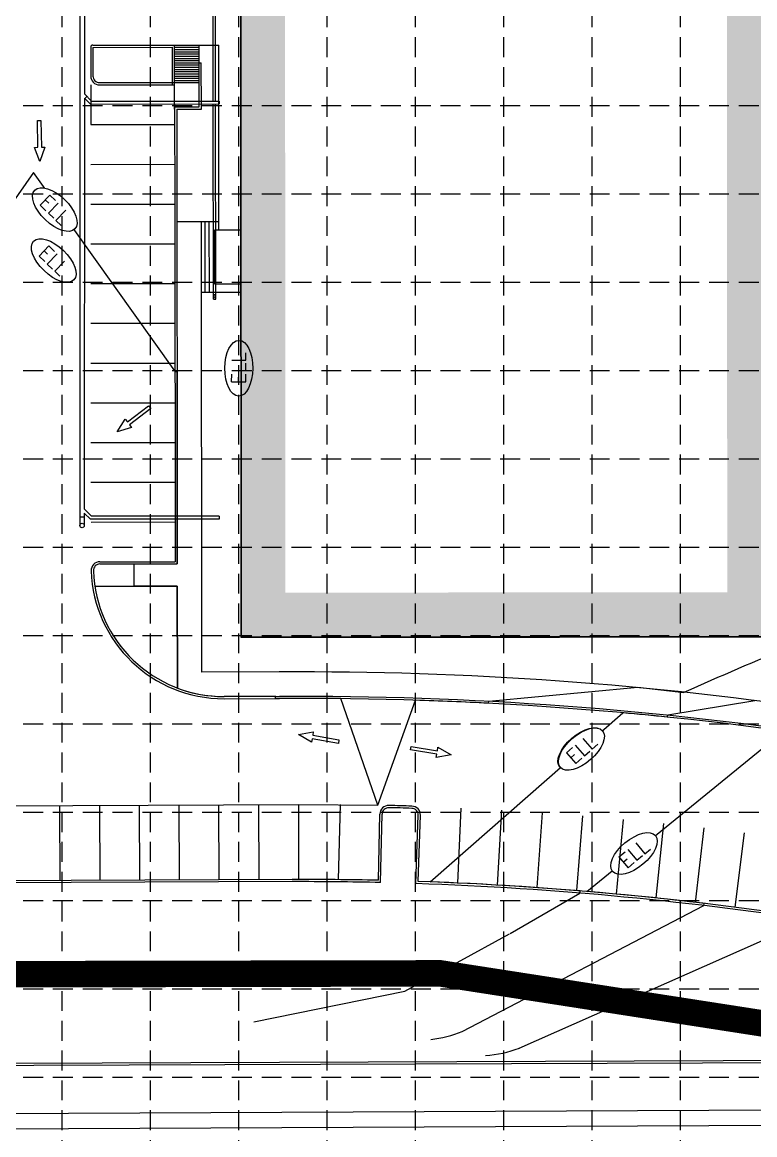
# Model space of a CAD drawing. Header units: feet. Extents: x -4510 to -3228, y -2167 to -1365.
# Drawn here: x -4118.2 to -3952.4, y -1998.6 to -1746.7 of the extents above; entities that cross this region are included whole.
import ezdxf
from ezdxf.enums import TextEntityAlignment as Align

# ---------------------------------------------------------------- set-up
doc = ezdxf.new("R2010")
doc.units = ezdxf.units.FT
doc.header["$LTSCALE"] = 40
doc.header["$MEASUREMENT"] = 0
doc.linetypes.add('HIDDEN', pattern=[0.375, 0.25, -0.125])
for name, color, linetype in [('E-PVMT', 1, 'CONTINUOUS'), ('E-STORM', 11, 'CONTINUOUS'), ('GRID', 254, 'HIDDEN'), ('LIMITS OF DISTURBANCE', 1, 'HIDDEN'), ('P-BLDG', 7, 'CONTINUOUS'), ('P-BLDG-H', 15, 'CONTINUOUS'), ('P-PVMT', 3, 'CONTINUOUS'), ('P-STORM', 3, 'CONTINUOUS'), ('P-STRIPE', 1, 'CONTINUOUS'), ('PC', 43, 'CONTINUOUS')]:
    doc.layers.add(name, color=color, linetype=linetype)
doc.styles.add('L80', font='simplex', dxfattribs={"height": 3.2})

msp = doc.modelspace()

# ---------------------------------------------------------------- linework, layer by layer
at = {"layer": 'E-PVMT', "color": 7}
for points in [[(-3899.36, -1981.67), (-4180.51, -1982.69)], [(-3899.35, -1982.17), (-4180.51, -1983.19)]]:
    msp.add_lwpolyline(points, dxfattribs=at)
at = {"layer": 'E-STORM', "color": 5}
for p, q in [((-4177.52, -1994.07), (-3907.98, -1992.77)), ((-4206.46, -1997.71), (-3896.13, -1996.21))]:
    msp.add_line(p, q, dxfattribs=at)
at = {"layer": 'GRID', "color": 253, "linetype": 'HIDDEN', "ltscale": 0.45}
for p, q in [((-4089.24, -1385.57), (-4089.24, -2085.65)), ((-4049.24, -1385.57), (-4049.24, -2085.65)), ((-4029.24, -1385.57), (-4029.24, -2085.65)), ((-4009.24, -1385.57), (-4009.24, -2085.65)), ((-3969.24, -1385.57), (-3969.24, -2085.65)), ((-4489.24, -1765.57), (-3249.24, -1765.57)), ((-4489.24, -1845.57), (-3249.24, -1845.57)), ((-4489.24, -1865.57), (-3249.24, -1865.57)), ((-4489.24, -1885.57), (-3249.24, -1885.57)), ((-4489.24, -1925.57), (-3249.24, -1925.57)), ((-4489.24, -1945.57), (-3249.24, -1945.57)), ((-4489.24, -1965.57), (-3249.24, -1965.57)), ((-4489.24, -1985.57), (-3249.24, -1985.57))]:
    msp.add_line(p, q, dxfattribs=at)
at = {"layer": 'P-BLDG', "color": 7}
for p, q in [((-4068.6, -1793.77, 0.39), (-4074.67, -1793.77, 0.39)), ((-4074.67, -1793.77, 0.39), (-4074.66, -1805.94, 0.39)), ((-4074.66, -1805.94, 0.39), (-4068.59, -1805.93, 0.39))]:
    msp.add_line(p, q, dxfattribs=at)
at = {"layer": 'P-PVMT', "color": 7, "ltscale": 0.25}
for p, q in [((-4102.7, -1752.37), (-4102.69, -1758.86)), ((-4102.2, -1752.37), (-4084.2, -1752.36)), ((-4102.2, -1752.37), (-4102.19, -1758.86)), ((-4084.2, -1760.85), (-4084.2, -1752.36)), ((-4083.7, -1760.85), (-4083.7, -1751.86)), ((-4078.16, -1765.86), (-4078.17, -1751.86)), ((-4077.65, -1766.36), (-4077.66, -1755.86)), ((-4100.69, -1760.36), (-4083.19, -1760.35)), ((-4100.69, -1760.86), (-4083.69, -1760.85)), ((-4100.69, -1760.86), (-4083.69, -1760.85)), ((-4083.69, -1765.36, 529), (-4083.69, -1765.86, 529)), ((-4083.69, -1765.36, 529), (-4083.69, -1765.86, 529)), ((-4083.19, -1766.36), (-4083.11, -1869.35)), ((-4083.67, -1787.85), (-4083.61, -1868.85)), ((-4100.6, -1868.86), (-4083.61, -1868.85)), ((-4100.6, -1869.36), (-4083.11, -1869.35)), ((-4101.77, -1874.36), (-4083.14, -1874.35)), ((-4072.49, -1899.87), (-4059.97, -1899.81))]:
    msp.add_line(p, q, dxfattribs=at)
at = {"layer": 'P-PVMT', "color": 7}
for p, q in [((-4102.2, -1751.87), (-4083.2, -1751.86)), ((-4083.2, -1751.86), (-4073.7, -1751.85)), ((-4073.67, -1793.77), (-4073.7, -1751.85)), ((-4083.19, -1755.86), (-4077.66, -1755.86)), ((-4083.69, -1765.86), (-4083.67, -1787.85)), ((-4083.69, -1765.86), (-4078.16, -1765.86)), ((-4083.19, -1766.36), (-4077.65, -1766.36)), ((-4073.67, -1791.86), (-4083.17, -1791.86)), ((-4077.67, -1791.86), (-4077.59, -1893.89)), ((-4076.75, -1807.86), (-4076.76, -1791.86)), ((-4075.84, -1807.86), (-4075.85, -1791.86)), ((-4068.66, -1807.85), (-4077.66, -1807.86)), ((-4083.14, -1874.35), (-4083.04, -1897.46)), ((-4037.59, -1941), (-4037.24, -1926)), ((-4037.09, -1941.51), (-4036.74, -1926.02)), ((-4029.1, -1941.74), (-4028.57, -1926.25)), ((-4028.59, -1941.25), (-4028.07, -1926.27)), ((-4057.08, -1941.3), (-4137.08, -1941.66, -0.39)), ((-4057.08, -1940.8), (-4136.58, -1941.16, -0.39))]:
    msp.add_line(p, q, dxfattribs=at)
for points in [[(-4083.7, -1752.36), (-4078.2, -1752.36)], [(-4083.7, -1752.86), (-4078.2, -1752.86)], [(-4083.7, -1753.36), (-4078.2, -1753.36)], [(-4083.7, -1753.86), (-4078.2, -1753.86)], [(-4083.69, -1754.36), (-4078.19, -1754.36)], [(-4083.69, -1754.86), (-4078.19, -1754.86)], [(-4083.69, -1755.36), (-4078.19, -1755.36)], [(-4083.69, -1755.86), (-4078.19, -1755.86)], [(-4083.69, -1756.36), (-4078.19, -1756.36)], [(-4083.69, -1756.86), (-4078.19, -1756.86)], [(-4083.69, -1757.36), (-4078.19, -1757.36)], [(-4083.69, -1757.86), (-4078.19, -1757.86)], [(-4083.69, -1758.36), (-4078.19, -1758.36)], [(-4083.69, -1766.35), (-4083.7, -1760.85)], [(-4083.69, -1758.86), (-4078.19, -1758.86)], [(-4083.69, -1759.36), (-4078.19, -1759.36)], [(-4083.69, -1759.86), (-4078.19, -1759.86)], [(-4083.69, -1760.36), (-4078.19, -1760.36)]]:
    msp.add_lwpolyline(points, dxfattribs=at)
msp.add_lwpolyline([(-3933.59, -1902.88, 0.038874), (-4060, -1893.81), (-4077.59, -1893.89)], format="xyb", dxfattribs=at)
at = {"layer": 'P-PVMT', "color": 7, "ltscale": 0.25}
for centre, radius, start, end in [((-4102.2, -1752.37), 0.5, 90.0409, 180.0409), ((-4100.69, -1758.86), 2, 180.0409, 270.0409), ((-4100.69, -1758.86), 2, 180.0409, 270.0409), ((-4100.69, -1758.86), 1.5, 180.0409, 270.0409), ((-4100.59, -1870.86), 2, 90.0409, 182.0339), ((-4072.61, -1869.87), 30, 182.0339, 270.2368), ((-4100.59, -1870.86), 1.5, 90.0409, 182.0339), ((-4072.61, -1869.87), 29.5, 182.0339, 270.2368)]:
    msp.add_arc(centre, radius, start, end, dxfattribs=at)
at = {"layer": 'P-PVMT', "color": 7}
for centre, radius, start, end in [((-4035.24, -1926.05), 2, 88.5539, 178.7937), ((-4035.24, -1926.05), 1.5, 88.5541, 178.7002), ((-4055.03, -2710.06), 785.76, 88.176, 88.55411), ((-4055.03, -2710.06), 786.26, 88.176, 88.55411), ((-4030.07, -1926.2), 1.5, 357.9066, 88.1756), ((-4030.07, -1926.2), 2, 358.0299, 88.176), ((-4055, -2694.22), 753.42, 88.67562, 90.15793), ((-4055.03, -2710.06), 768.76, 88.66295, 90.15226), ((-4055.03, -2710.06), 768.76, 81.02881, 88.06715), ((-4055.03, -2710.06), 769.26, 81.02857, 88.02988)]:
    msp.add_arc(centre, radius, start, end, dxfattribs=at)
at = {"layer": 'P-STORM', "color": 5}
for p, q in [((-4104.13, -1690.16), (-4104.13, -1762.91)), ((-4074.94, -1764.52), (-4074.99, -1693.96)), ((-4074.44, -1764.52), (-4074.49, -1693.75)), ((-4104.13, -1762.91), (-4102.49, -1764.54)), ((-4104.03, -1763.95), (-4103.56, -1763.48)), ((-4104.13, -1763.85), (-4104.14, -1856.89)), ((-4104.13, -1763.85), (-4102.77, -1765.21)), ((-4102.77, -1765.21), (-4073.61, -1765.19)), ((-4102.49, -1764.54), (-4073.61, -1764.52)), ((-4074.9, -1809.36), (-4074.94, -1765.19)), ((-4074.4, -1809.36), (-4074.44, -1765.19)), ((-4073.61, -1764.52), (-4073.61, -1765.19)), ((-4074.91, -1808.36), (-4074.41, -1808.36)), ((-4074.9, -1809.36), (-4074.4, -1809.36)), ((-4105.14, -1858.65), (-4104.14, -1858.65)), ((-4104.14, -1856.89), (-4102.48, -1858.54)), ((-4104.14, -1857.83), (-4102.76, -1859.21)), ((-4104.14, -1857.83), (-4104.14, -1860.65)), ((-4073.62, -1859.19), (-4102.76, -1859.21)), ((-4073.62, -1858.52), (-4102.48, -1858.54)), ((-4073.62, -1858.52), (-4073.62, -1859.19))]:
    msp.add_line(p, q, dxfattribs=at)
for centre, radius in [((-4074.66, -1808.86), 0.25), ((-4104.64, -1860.65), 0.5)]:
    msp.add_circle(centre, radius, dxfattribs=at)
at = {"layer": 'P-STRIPE', "color": 7, "ltscale": 0.25}
for p, q in [((-4102.69, -1760.86, 529), (-4102.68, -1769.86, 529)), ((-4102.68, -1769.86, 529), (-4083.68, -1769.85, 529)), ((-4102.68, -1769.86), (-4083.68, -1769.85)), ((-4102.68, -1769.86, 529), (-4083.68, -1769.85, 529)), ((-4102.68, -1769.86), (-4083.68, -1769.85)), ((-4102.68, -1778.86, -529), (-4083.68, -1778.85, -529)), ((-4102.67, -1787.86), (-4083.67, -1787.85)), ((-4102.67, -1787.86), (-4083.67, -1787.85)), ((-4102.66, -1796.86), (-4083.66, -1796.85)), ((-4102.66, -1796.86), (-4083.66, -1796.85)), ((-4102.66, -1805.86), (-4083.66, -1805.85)), ((-4102.66, -1805.86), (-4083.66, -1805.85)), ((-4102.65, -1814.86), (-4083.65, -1814.85)), ((-4102.65, -1814.86), (-4083.65, -1814.85)), ((-4102.64, -1823.86), (-4083.64, -1823.85)), ((-4102.64, -1823.86), (-4083.64, -1823.85)), ((-4102.64, -1832.86), (-4083.64, -1832.85)), ((-4102.64, -1832.86), (-4083.64, -1832.85)), ((-4102.63, -1841.86), (-4083.63, -1841.85)), ((-4102.63, -1841.86), (-4083.63, -1841.85)), ((-4102.63, -1850.86), (-4083.63, -1850.85)), ((-4102.63, -1850.86), (-4083.63, -1850.85)), ((-4102.62, -1859.86), (-4083.62, -1859.85)), ((-4102.62, -1859.86), (-4083.62, -1859.85)), ((-4109.58, -1941.04, -0.39), (-4109.66, -1924.04, -0.39)), ((-4100.58, -1941, -0.39), (-4100.66, -1924, -0.39)), ((-4091.58, -1940.96, -0.39), (-4091.66, -1923.96, -0.39)), ((-4082.58, -1940.92, -0.39), (-4082.66, -1923.92, -0.39)), ((-4073.58, -1940.88, -0.39), (-4073.66, -1923.88, -0.39)), ((-4064.58, -1940.84, -0.39), (-4064.66, -1923.84, -0.39))]:
    msp.add_line(p, q, dxfattribs=at)
at = {"layer": 'P-STRIPE', "color": 7}
msp.add_line((-4046.58, -1940.79, -0.39), (-4046.19, -1923.8, 0.05), dxfattribs=at)
for points in [[(-4055.58, -1940.8), (-4055.59, -1923.8)], [(-4019.6, -1941.62), (-4018.81, -1924.63)], [(-4019.59, -1941.62), (-4018.81, -1924.63)], [(-4010.61, -1942.08), (-4009.63, -1925.11)], [(-4010.61, -1942.08), (-4009.62, -1925.11)], [(-4001.63, -1942.66), (-4000.45, -1925.7)], [(-4001.62, -1942.66), (-4000.44, -1925.7)], [(-3992.65, -1943.33), (-3991.27, -1926.39)], [(-3992.65, -1943.33), (-3991.27, -1926.39)], [(-3965.78, -1945.99), (-3963.81, -1929.11)], [(-3965.78, -1945.99), (-3963.81, -1929.11)], [(-3956.85, -1947.09), (-3954.68, -1930.23)], [(-3956.85, -1947.09), (-3954.68, -1930.23)]]:
    msp.add_lwpolyline(points, dxfattribs=at)
at = {"layer": 'PC', "color": 37}
for p, q in [((-4114.74, -1768.95), (-4113.95, -1768.93)), ((-4114.63, -1774.99), (-4114.74, -1768.95)), ((-4113.95, -1768.93), (-4113.84, -1774.98)), ((-4115.43, -1775.01), (-4114.63, -1774.99)), ((-4114.18, -1778.2), (-4115.43, -1775.01)), ((-4113.04, -1774.96), (-4114.18, -1778.2)), ((-4113.84, -1774.98), (-4113.04, -1774.96)), ((-4115.61, -1780.74, 529), (-4165.35, -1851.48, 529)), ((-4083.64, -1825.65, 529), (-4115.61, -1780.74, 529)), ((-4083.14, -1826.02, 529), (-4083.64, -1825.65, 529)), ((-4083.11, -1869.36, 529), (-4083.14, -1826.02, 529)), ((-4094.4, -1837.2), (-4089.59, -1833.54)), ((-4089.59, -1833.54), (-4089.11, -1834.17)), ((-4096.71, -1839.47), (-4094.88, -1836.57)), ((-4094.88, -1836.57), (-4094.4, -1837.2)), ((-4089.11, -1834.17), (-4093.91, -1837.83)), ((-4093.43, -1838.46), (-4096.71, -1839.47)), ((-4093.91, -1837.83), (-4093.43, -1838.46)), ((-4092.89, -1869.37, 529), (-4083.11, -1869.36, 529)), ((-4092.86, -1874.36, 529), (-4092.89, -1869.37, 529)), ((-4083.14, -1874.35, 529), (-4092.86, -1874.36, 529)), ((-4083.04, -1897.46, 529), (-4083.14, -1874.35, 529)), ((-4060.83, -1899.32, 529), (-4072.49, -1899.37, 529)), ((-4060.83, -1899.82, 529), (-4060.83, -1899.32, 529)), ((-4012.61, -1900.41, 529), (-3978.85, -1897.28, 529)), ((-3978.85, -1897.28, 529), (-3968.42, -1898.44, 529)), ((-4037.71, -1923.99, 529), (-4046.11, -1899.85, 529)), ((-4037.71, -1923.99, 529), (-4029.2, -1900.21, 529)), ((-4012.68, -1900.91, 529), (-4012.61, -1900.41, 529)), ((-3972.08, -1903.56, 528), (-3952.39, -1900.28, 528)), ((-4025.89, -1941.35, 528), (-3982.24, -1903.08, 528)), ((-3972.13, -1904.05, 528), (-3972.08, -1903.56, 528)), ((-4055.69, -1907.98), (-4052.31, -1907.37)), ((-4052.73, -1909.72), (-4055.69, -1907.98)), ((-4052.59, -1908.94), (-4052.73, -1909.72)), ((-4046.64, -1910), (-4052.59, -1908.94)), ((-4052.31, -1907.37), (-4052.45, -1908.16)), ((-4052.45, -1908.16), (-4046.5, -1909.22)), ((-4046.5, -1909.22), (-4046.64, -1910)), ((-3990.41, -1943.52, 527), (-3945.85, -1907.19, 527)), ((-4030.31, -1911.47), (-4030.18, -1910.68)), ((-4024.34, -1912.43), (-4030.31, -1911.47)), ((-4030.18, -1910.68), (-4024.21, -1911.65)), ((-4024.21, -1911.65), (-4024.09, -1910.86)), ((-4024.09, -1910.86), (-4021.1, -1912.55)), ((-4024.47, -1913.22), (-4024.34, -1912.43)), ((-4021.1, -1912.55), (-4024.47, -1913.22)), ((-4228.68, -1924.57, 529), (-4055.59, -1923.8, 529)), ((-4055.59, -1923.8, 529), (-4037.71, -1923.99, 529)), ((-4007.72, -1953.02, 528), (-3992, -1943.89, 528)), ((-3992, -1943.89, 528), (-3991.94, -1943.39, 528)), ((-4018.59, -1975.21, 527), (-3963.9, -1946.72, 527)), ((-3963.9, -1946.72, 527), (-3963.85, -1946.22, 527)), ((-4005.68, -1978.99, 526), (-3940.13, -1949.94, 526)), ((-4031.61, -1966.11), (-4007.89, -1953.15)), ((-4065.76, -1973.01), (-4031.61, -1966.11))]:
    msp.add_line(p, q, dxfattribs=at)
for points in [[(-4114.18, -1778.2), (-4115.43, -1775.01), (-4114.63, -1774.99), (-4114.74, -1768.95), (-4113.95, -1768.93), (-4113.84, -1774.98), (-4113.04, -1774.96)], [(-4096.71, -1839.47), (-4094.88, -1836.57), (-4094.4, -1837.2), (-4089.59, -1833.54), (-4089.11, -1834.17), (-4093.91, -1837.83), (-4093.43, -1838.46)], [(-4055.69, -1907.98), (-4052.31, -1907.37), (-4052.45, -1908.16), (-4046.5, -1909.22), (-4046.64, -1910), (-4052.59, -1908.94), (-4052.73, -1909.72)], [(-4021.1, -1912.55), (-4024.47, -1913.22), (-4024.34, -1912.43), (-4030.31, -1911.47), (-4030.18, -1910.68), (-4024.21, -1911.65), (-4024.09, -1910.86)]]:
    msp.add_lwpolyline(points, close=True, dxfattribs=at)
for centre, radius, start, end in [((-3491.17, -2978.64, 529), 1180.94, 112.54458, 113.83622), ((-4072.61, -1869.87, 529), 29.5, 249.3004, 270.2367), ((-4055.21, -2737, 529), 837.2, 89.3776, 90.38489), ((-4055.03, -2710.06, 529), 810.26, 87.00378, 88.17273), ((-4055.03, -2710.06, 528), 810.26, 84.12724, 84.84568), ((-4055.03, -2710.06, 528), 769.26, 85.29573, 87.82918), ((-4055.03, -2710.06, 527), 769.26, 83.19262, 85.181), ((-4027.77, -1954.03, 527), 23.08, 275.186, 293.4362), ((-4014.68, -1955.83, 526), 24.86, 273.112, 291.2457)]:
    msp.add_arc(centre, radius, start, end, dxfattribs=at)

# ---------------------------------------------------------------- wipeouts: each hides what was drawn before it
at = {"color": 37}
msp.add_wipeout([(-4072.35, -1825.04), (-4072.35, -1825.33), (-4072.33, -1825.79), (-4072.31, -1826.11), (-4072.26, -1826.58), (-4072.21, -1826.95), (-4072.15, -1827.3), (-4072.05, -1827.79), (-4071.9, -1828.35), (-4071.71, -1828.9), (-4071.56, -1829.25), (-4071.37, -1829.65), (-4071.19, -1829.97), (-4071.01, -1830.24), (-4070.91, -1830.38), (-4070.76, -1830.55), (-4070.64, -1830.69), (-4070.5, -1830.81), (-4070.17, -1831.07), (-4069.87, -1831.23), (-4069.45, -1831.35), (-4069.28, -1831.37), (-4069.02, -1831.36), (-4068.54, -1831.24), (-4068.23, -1831.07), (-4067.88, -1830.8), (-4067.6, -1830.5), (-4067.4, -1830.25), (-4067.23, -1830), (-4067.05, -1829.71), (-4066.85, -1829.31), (-4066.67, -1828.88), (-4066.53, -1828.48), (-4066.39, -1828.02), (-4066.27, -1827.53), (-4066.17, -1827), (-4066.11, -1826.59), (-4066.05, -1826.03), (-4066.02, -1825.51), (-4066.01, -1825.1), (-4066.02, -1824.68), (-4066.05, -1824.07), (-4066.12, -1823.34), (-4066.18, -1822.98), (-4066.22, -1822.77), (-4066.33, -1822.25), (-4066.48, -1821.7), (-4066.64, -1821.23), (-4066.81, -1820.82), (-4067.03, -1820.37), (-4067.3, -1819.93), (-4067.59, -1819.56), (-4067.9, -1819.25), (-4068.48, -1818.88), (-4068.91, -1818.75), (-4069.07, -1818.73), (-4069.54, -1818.78), (-4069.82, -1818.87), (-4070.12, -1819.03), (-4070.56, -1819.38), (-4070.76, -1819.6), (-4070.99, -1819.9), (-4071.16, -1820.15), (-4071.28, -1820.34), (-4071.53, -1820.85), (-4071.68, -1821.2), (-4071.88, -1821.8), (-4071.97, -1822.11), (-4072.05, -1822.43), (-4072.12, -1822.74), (-4072.18, -1823.1), (-4072.23, -1823.36), (-4072.27, -1823.72), (-4072.3, -1824.03), (-4072.32, -1824.24), (-4072.34, -1824.6), (-4072.34, -1824.86)], dxfattribs=at).translate(0, 0, -142).dxf.layer = 'PC'

# ---------------------------------------------------------------- next in the draw order: hatches: boundary and pattern name
at = {"layer": 'P-BLDG-H'}
h = msp.add_hatch(color=7, dxfattribs=at)
h.paths.add_polyline_path([(-3948.6, -1885.76), (-3948.62, -1859.76), (-3948.64, -1835.76), (-3948.71, -1731.76), (-3844.71, -1731.69), (-3820.71, -1731.67), (-3794.71, -1731.66), (-3794.74, -1683.66), (-3794.76, -1659.66), (-3794.8, -1611.66), (-3921.8, -1611.75), (-3945.8, -1611.76), (-4068.8, -1611.85), (-4068.71, -1734.85), (-4068.69, -1758.85), (-4068.6, -1885.85), (-4020.6, -1885.82), (-3996.6, -1885.8)])
h.paths.add_polyline_path([(-3958.61, -1875.77), (-3958.62, -1859.77), (-3958.64, -1835.77), (-3958.72, -1721.77), (-3844.72, -1721.69), (-3820.72, -1721.67), (-3804.72, -1721.66), (-3804.74, -1683.66), (-3804.76, -1659.66), (-3804.79, -1621.66), (-3921.79, -1621.75), (-3945.79, -1621.76), (-4058.79, -1621.84), (-4058.71, -1734.84), (-4058.69, -1758.84), (-4058.61, -1875.84), (-4020.61, -1875.82), (-3996.61, -1875.8)], flags=16)

# ---------------------------------------------------------------- next in the draw order: linework, layer by layer
at = {"layer": 'GRID', "color": 253, "linetype": 'HIDDEN', "ltscale": 0.45}
for p, q in [((-4069.24, -1385.57), (-4069.24, -2085.65)), ((-4489.24, -1825.57), (-3249.24, -1825.57))]:
    msp.add_line(p, q, dxfattribs=at)
at = {"layer": 'P-BLDG', "color": 7}
msp.add_lwpolyline([(-3948.5, -1885.86), (-3948.52, -1859.76), (-3948.54, -1835.76), (-3948.61, -1731.86), (-3844.71, -1731.79), (-3820.71, -1731.77), (-3794.61, -1731.76), (-3794.64, -1683.66), (-3794.66, -1659.66), (-3794.7, -1611.56), (-3921.8, -1611.65), (-3945.8, -1611.66), (-4068.9, -1611.75), (-4068.81, -1734.85), (-4068.79, -1758.85), (-4068.7, -1885.95), (-4020.6, -1885.92), (-3996.6, -1885.9)], close=True, dxfattribs=at)
msp.add_lwpolyline([(-4068.71, -1734.85), (-4068.69, -1758.85), (-4068.69, -1758.85), (-4068.6, -1885.85), (-4020.6, -1885.82), (-4020.6, -1885.82), (-3996.6, -1885.8), (-3996.6, -1885.8), (-3948.6, -1885.76)], dxfattribs=at)
at = {"layer": 'PC', "color": 37}
msp.add_ellipse((-4069.18, -1825.05, -142), major_axis=(0.03, 6.32), ratio=0.501048, dxfattribs=at)

# ---------------------------------------------------------------- next in the draw order: texts
at = {"layer": 'PC', "color": 37, "style": 'L80'}
msp.add_attdef('ELL', text='', height=3.2, rotation=89.715, dxfattribs=at).set_placement((-4069.18, -1825.05, -142), align=Align.MIDDLE_CENTER)

# ---------------------------------------------------------------- next in the draw order: wipeouts: each hides what was drawn before it
at = {"color": 37}
for points, z in [([(-4108.86, -1798.36), (-4109.07, -1798.16), (-4109.42, -1797.85), (-4109.66, -1797.65), (-4110.04, -1797.36), (-4110.34, -1797.14), (-4110.64, -1796.94), (-4111.06, -1796.68), (-4111.57, -1796.41), (-4112.1, -1796.16), (-4112.45, -1796.02), (-4112.87, -1795.89), (-4113.24, -1795.8), (-4113.55, -1795.74), (-4113.72, -1795.72), (-4113.94, -1795.7), (-4114.13, -1795.7), (-4114.32, -1795.71), (-4114.74, -1795.77), (-4115.06, -1795.88), (-4115.44, -1796.1), (-4115.56, -1796.21), (-4115.74, -1796.41), (-4115.97, -1796.84), (-4116.07, -1797.18), (-4116.11, -1797.62), (-4116.1, -1798.03), (-4116.05, -1798.35), (-4115.99, -1798.64), (-4115.89, -1798.97), (-4115.74, -1799.39), (-4115.56, -1799.81), (-4115.37, -1800.19), (-4115.13, -1800.61), (-4114.86, -1801.04), (-4114.54, -1801.48), (-4114.29, -1801.8), (-4113.93, -1802.23), (-4113.57, -1802.61), (-4113.28, -1802.9), (-4112.98, -1803.19), (-4112.51, -1803.59), (-4111.93, -1804.04), (-4111.63, -1804.25), (-4111.45, -1804.36), (-4111, -1804.64), (-4110.5, -1804.91), (-4110.04, -1805.12), (-4109.64, -1805.28), (-4109.15, -1805.43), (-4108.65, -1805.54), (-4108.18, -1805.59), (-4107.75, -1805.58), (-4107.07, -1805.41), (-4106.69, -1805.19), (-4106.56, -1805.09), (-4106.27, -1804.72), (-4106.15, -1804.45), (-4106.05, -1804.12), (-4106, -1803.56), (-4106.02, -1803.26), (-4106.08, -1802.89), (-4106.15, -1802.59), (-4106.21, -1802.38), (-4106.4, -1801.84), (-4106.55, -1801.5), (-4106.84, -1800.93), (-4107.01, -1800.65), (-4107.18, -1800.37), (-4107.36, -1800.11), (-4107.57, -1799.82), (-4107.73, -1799.61), (-4107.96, -1799.33), (-4108.16, -1799.09), (-4108.3, -1798.94), (-4108.55, -1798.67), (-4108.73, -1798.49)], 388), ([(-3993.82, -1908.84), (-3994.04, -1909.04), (-3994.37, -1909.36), (-3994.6, -1909.58), (-3994.92, -1909.93), (-3995.16, -1910.21), (-3995.39, -1910.49), (-3995.68, -1910.89), (-3996, -1911.37), (-3996.29, -1911.87), (-3996.46, -1912.21), (-3996.63, -1912.62), (-3996.76, -1912.98), (-3996.84, -1913.28), (-3996.87, -1913.46), (-3996.91, -1913.67), (-3996.93, -1913.86), (-3996.94, -1914.04), (-3996.91, -1914.47), (-3996.83, -1914.8), (-3996.64, -1915.2), (-3996.55, -1915.33), (-3996.37, -1915.52), (-3995.96, -1915.79), (-3995.63, -1915.92), (-3995.19, -1916), (-3994.78, -1916.02), (-3994.46, -1916), (-3994.16, -1915.97), (-3993.82, -1915.9), (-3993.39, -1915.79), (-3992.95, -1915.64), (-3992.56, -1915.48), (-3992.12, -1915.28), (-3991.68, -1915.05), (-3991.21, -1914.77), (-3990.87, -1914.55), (-3990.41, -1914.22), (-3990, -1913.9), (-3989.68, -1913.64), (-3989.37, -1913.36), (-3988.93, -1912.93), (-3988.43, -1912.39), (-3988.2, -1912.11), (-3988.07, -1911.94), (-3987.75, -1911.52), (-3987.44, -1911.04), (-3987.19, -1910.6), (-3987, -1910.21), (-3986.8, -1909.74), (-3986.65, -1909.26), (-3986.56, -1908.79), (-3986.54, -1908.36), (-3986.64, -1907.67), (-3986.83, -1907.27), (-3986.92, -1907.13), (-3987.27, -1906.81), (-3987.52, -1906.66), (-3987.84, -1906.54), (-3988.39, -1906.45), (-3988.69, -1906.44), (-3989.07, -1906.46), (-3989.37, -1906.5), (-3989.59, -1906.54), (-3990.14, -1906.69), (-3990.49, -1906.81), (-3991.08, -1907.05), (-3991.38, -1907.19), (-3991.67, -1907.34), (-3991.94, -1907.49), (-3992.26, -1907.68), (-3992.48, -1907.82), (-3992.78, -1908.03), (-3993.03, -1908.21), (-3993.2, -1908.34), (-3993.49, -1908.56), (-3993.68, -1908.73)], 388), ([(-3981.77, -1932.51), (-3981.99, -1932.7), (-3982.33, -1933.01), (-3982.56, -1933.23), (-3982.89, -1933.57), (-3983.14, -1933.85), (-3983.37, -1934.13), (-3983.67, -1934.52), (-3984, -1934.99), (-3984.3, -1935.49), (-3984.48, -1935.83), (-3984.66, -1936.23), (-3984.78, -1936.59), (-3984.87, -1936.89), (-3984.91, -1937.06), (-3984.95, -1937.28), (-3984.97, -1937.46), (-3984.98, -1937.65), (-3984.96, -1938.08), (-3984.89, -1938.41), (-3984.71, -1938.81), (-3984.62, -1938.94), (-3984.44, -1939.14), (-3984.04, -1939.42), (-3983.71, -1939.55), (-3983.28, -1939.64), (-3982.87, -1939.67), (-3982.55, -1939.66), (-3982.25, -1939.62), (-3981.91, -1939.57), (-3981.47, -1939.46), (-3981.03, -1939.32), (-3980.64, -1939.17), (-3980.19, -1938.98), (-3979.74, -1938.75), (-3979.27, -1938.48), (-3978.93, -1938.27), (-3978.46, -1937.95), (-3978.04, -1937.64), (-3977.72, -1937.38), (-3977.41, -1937.11), (-3976.96, -1936.69), (-3976.45, -1936.16), (-3976.21, -1935.88), (-3976.08, -1935.72), (-3975.76, -1935.3), (-3975.43, -1934.83), (-3975.17, -1934.39), (-3974.98, -1934.01), (-3974.77, -1933.54), (-3974.62, -1933.06), (-3974.52, -1932.59), (-3974.48, -1932.16), (-3974.57, -1931.47), (-3974.75, -1931.06), (-3974.84, -1930.93), (-3975.18, -1930.6), (-3975.43, -1930.45), (-3975.75, -1930.32), (-3976.3, -1930.21), (-3976.6, -1930.2), (-3976.98, -1930.22), (-3977.28, -1930.25), (-3977.5, -1930.29), (-3978.05, -1930.42), (-3978.41, -1930.54), (-3979, -1930.77), (-3979.3, -1930.9), (-3979.59, -1931.05), (-3979.87, -1931.2), (-3980.19, -1931.38), (-3980.41, -1931.52), (-3980.72, -1931.72), (-3980.97, -1931.89), (-3981.14, -1932.01), (-3981.43, -1932.23), (-3981.63, -1932.39)], 527)]:
    msp.add_wipeout(points, dxfattribs=at).translate(0, 0, z).dxf.layer = 'PC'

# ---------------------------------------------------------------- next in the draw order: linework, layer by layer
at = {"layer": 'GRID', "color": 253, "linetype": 'HIDDEN', "ltscale": 0.45}
msp.add_line((-4489.24, -1805.57), (-3249.24, -1805.57), dxfattribs=at)
at = {"layer": 'PC', "color": 37}
for centre, major_axis in [((-4111.06, -1800.64, 388), (4.55, -4.39)), ((-3991.74, -1911.23, 388), (4.76, 4.16)), ((-3979.73, -1934.93, 527), (4.84, 4.06))]:
    msp.add_ellipse(centre, major_axis=major_axis, ratio=0.501048, dxfattribs=at)

# ---------------------------------------------------------------- next in the draw order: texts
at = {"layer": 'PC', "color": 37, "style": 'L80'}
for rotation, p in [(316.0679, (-4111.06, -1800.64, 388)), (41.0943, (-3991.74, -1911.23, 388)), (40.0142, (-3979.73, -1934.93, 527))]:
    msp.add_attdef('ELL', text='', height=3.2, rotation=rotation, dxfattribs=at).set_placement(p, align=Align.MIDDLE_CENTER)

# ---------------------------------------------------------------- next in the draw order: wipeouts: each hides what was drawn before it
at = {"color": 37}
for points, z in [([(-4108.6, -1786.83), (-4108.81, -1786.63), (-4109.16, -1786.32), (-4109.41, -1786.12), (-4109.78, -1785.83), (-4110.08, -1785.61), (-4110.38, -1785.41), (-4110.8, -1785.15), (-4111.31, -1784.87), (-4111.84, -1784.63), (-4112.19, -1784.49), (-4112.61, -1784.35), (-4112.98, -1784.26), (-4113.29, -1784.2), (-4113.46, -1784.18), (-4113.68, -1784.17), (-4113.87, -1784.16), (-4114.06, -1784.17), (-4114.48, -1784.24), (-4114.8, -1784.34), (-4115.18, -1784.56), (-4115.3, -1784.67), (-4115.48, -1784.87), (-4115.71, -1785.3), (-4115.81, -1785.64), (-4115.86, -1786.08), (-4115.84, -1786.49), (-4115.79, -1786.81), (-4115.73, -1787.1), (-4115.64, -1787.44), (-4115.49, -1787.86), (-4115.3, -1788.28), (-4115.11, -1788.66), (-4114.87, -1789.08), (-4114.6, -1789.5), (-4114.28, -1789.94), (-4114.03, -1790.26), (-4113.67, -1790.69), (-4113.31, -1791.07), (-4113.02, -1791.37), (-4112.72, -1791.65), (-4112.25, -1792.05), (-4111.67, -1792.5), (-4111.37, -1792.71), (-4111.19, -1792.83), (-4110.74, -1793.1), (-4110.24, -1793.37), (-4109.78, -1793.58), (-4109.38, -1793.74), (-4108.89, -1793.89), (-4108.4, -1794), (-4107.92, -1794.05), (-4107.49, -1794.04), (-4106.81, -1793.88), (-4106.43, -1793.65), (-4106.3, -1793.55), (-4106.01, -1793.18), (-4105.89, -1792.92), (-4105.79, -1792.58), (-4105.75, -1792.02), (-4105.76, -1791.73), (-4105.82, -1791.35), (-4105.89, -1791.05), (-4105.95, -1790.84), (-4106.14, -1790.3), (-4106.29, -1789.96), (-4106.58, -1789.4), (-4106.75, -1789.11), (-4106.92, -1788.84), (-4107.1, -1788.58), (-4107.31, -1788.28), (-4107.47, -1788.07), (-4107.7, -1787.79), (-4107.91, -1787.55), (-4108.04, -1787.4), (-4108.29, -1787.13), (-4108.48, -1786.95)], 388), ([(-3993.71, -1908.9), (-3993.92, -1909.09), (-3994.26, -1909.41), (-3994.49, -1909.64), (-3994.81, -1909.98), (-3995.05, -1910.27), (-3995.28, -1910.55), (-3995.57, -1910.94), (-3995.89, -1911.42), (-3996.18, -1911.93), (-3996.35, -1912.27), (-3996.52, -1912.68), (-3996.65, -1913.03), (-3996.73, -1913.34), (-3996.76, -1913.51), (-3996.8, -1913.73), (-3996.82, -1913.91), (-3996.83, -1914.1), (-3996.8, -1914.53), (-3996.72, -1914.85), (-3996.53, -1915.25), (-3996.44, -1915.38), (-3996.25, -1915.58), (-3995.85, -1915.85), (-3995.52, -1915.97), (-3995.08, -1916.06), (-3994.67, -1916.08), (-3994.35, -1916.06), (-3994.05, -1916.02), (-3993.71, -1915.96), (-3993.28, -1915.84), (-3992.84, -1915.7), (-3992.45, -1915.54), (-3992.01, -1915.34), (-3991.57, -1915.1), (-3991.1, -1914.83), (-3990.76, -1914.6), (-3990.3, -1914.28), (-3989.89, -1913.96), (-3989.57, -1913.69), (-3989.26, -1913.41), (-3988.82, -1912.99), (-3988.32, -1912.45), (-3988.09, -1912.17), (-3987.96, -1912), (-3987.64, -1911.57), (-3987.33, -1911.1), (-3987.08, -1910.66), (-3986.89, -1910.27), (-3986.69, -1909.8), (-3986.54, -1909.31), (-3986.45, -1908.84), (-3986.43, -1908.41), (-3986.53, -1907.73), (-3986.72, -1907.32), (-3986.81, -1907.19), (-3987.16, -1906.87), (-3987.41, -1906.72), (-3987.73, -1906.6), (-3988.28, -1906.5), (-3988.58, -1906.49), (-3988.96, -1906.52), (-3989.26, -1906.56), (-3989.48, -1906.6), (-3990.03, -1906.74), (-3990.38, -1906.86), (-3990.97, -1907.11), (-3991.27, -1907.25), (-3991.56, -1907.4), (-3991.83, -1907.55), (-3992.15, -1907.74), (-3992.37, -1907.88), (-3992.67, -1908.09), (-3992.92, -1908.27), (-3993.09, -1908.39), (-3993.37, -1908.62), (-3993.57, -1908.78)], 528), ([(-3981.77, -1932.51), (-3981.99, -1932.7), (-3982.33, -1933.01), (-3982.56, -1933.23), (-3982.89, -1933.57), (-3983.14, -1933.85), (-3983.37, -1934.13), (-3983.67, -1934.52), (-3984, -1934.99), (-3984.3, -1935.49), (-3984.48, -1935.83), (-3984.66, -1936.23), (-3984.78, -1936.59), (-3984.87, -1936.89), (-3984.91, -1937.06), (-3984.95, -1937.28), (-3984.97, -1937.46), (-3984.98, -1937.65), (-3984.96, -1938.08), (-3984.89, -1938.41), (-3984.71, -1938.81), (-3984.62, -1938.94), (-3984.44, -1939.14), (-3984.04, -1939.42), (-3983.71, -1939.55), (-3983.28, -1939.64), (-3982.87, -1939.67), (-3982.55, -1939.66), (-3982.25, -1939.62), (-3981.91, -1939.57), (-3981.47, -1939.46), (-3981.03, -1939.32), (-3980.64, -1939.17), (-3980.19, -1938.98), (-3979.74, -1938.75), (-3979.27, -1938.48), (-3978.93, -1938.27), (-3978.46, -1937.95), (-3978.04, -1937.64), (-3977.72, -1937.38), (-3977.41, -1937.11), (-3976.96, -1936.69), (-3976.45, -1936.16), (-3976.21, -1935.88), (-3976.08, -1935.72), (-3975.76, -1935.3), (-3975.43, -1934.83), (-3975.17, -1934.39), (-3974.98, -1934.01), (-3974.77, -1933.54), (-3974.62, -1933.06), (-3974.52, -1932.59), (-3974.48, -1932.16), (-3974.57, -1931.47), (-3974.75, -1931.06), (-3974.84, -1930.93), (-3975.18, -1930.6), (-3975.43, -1930.45), (-3975.75, -1930.32), (-3976.3, -1930.21), (-3976.6, -1930.2), (-3976.98, -1930.22), (-3977.28, -1930.25), (-3977.5, -1930.29), (-3978.05, -1930.42), (-3978.41, -1930.54), (-3979, -1930.77), (-3979.3, -1930.9), (-3979.59, -1931.05), (-3979.87, -1931.2), (-3980.19, -1931.38), (-3980.41, -1931.52), (-3980.72, -1931.72), (-3980.97, -1931.89), (-3981.14, -1932.01), (-3981.43, -1932.23), (-3981.63, -1932.39)], 527)]:
    msp.add_wipeout(points, dxfattribs=at).translate(0, 0, z).dxf.layer = 'PC'

# ---------------------------------------------------------------- next in the draw order: linework, layer by layer
at = {"layer": 'GRID', "color": 253, "linetype": 'HIDDEN', "ltscale": 0.45}
for p, q in [((-4109.24, -1385.57), (-4109.24, -2085.65)), ((-3989.24, -1385.57), (-3989.24, -2085.65)), ((-4489.24, -1785.57), (-3249.24, -1785.57)), ((-4489.24, -1905.57), (-3249.24, -1905.57))]:
    msp.add_line(p, q, dxfattribs=at)
at = {"layer": 'LIMITS OF DISTURBANCE', "const_width": 6}
msp.add_lwpolyline([(-4284.2, -1538.88), (-4281.71, -1808.65), (-4281.12, -1962.59), (-4023.58, -1962.07), (-3937.14, -1975.5), (-3917.54, -1989.77), (-3862.87, -1990.73), (-3749.03, -2031.3), (-3693.93, -1886.3), (-3684.5, -1866.57), (-3648.28, -1788.04), (-3621.5, -1735.39), (-3570.75, -1655.56), (-3507.16, -1573.61), (-3576.84, -1511.38), (-3612.91, -1509.74), (-3614.8, -1531.24), (-3897.35, -1535.65), (-3897.44, -1517.03), (-3973.34, -1518.71), (-3971.35, -1538.39)], close=True, dxfattribs=at)
at = {"layer": 'P-PVMT', "color": 7, "ltscale": 0.25}
msp.add_lwpolyline([(-4072.49, -1899.37), (-4059.97, -1899.31, -0.039763), (-3931.57, -1908.76)], format="xyb", dxfattribs=at)
msp.add_arc((-4055.03, -2710.06), 810.26, 81.24074, 90.34895, dxfattribs=at)
at = {"layer": 'P-STORM', "color": 5}
msp.add_line((-4105.13, -1690.16), (-4105.14, -1860.65), dxfattribs=at)
at = {"layer": 'P-STRIPE', "color": 7}
for points in [[(-3983.69, -1944.12), (-3982.11, -1927.19)], [(-3983.68, -1944.12), (-3982.11, -1927.19)], [(-3974.73, -1945), (-3972.95, -1928.1)], [(-3974.73, -1945), (-3972.95, -1928.1)]]:
    msp.add_lwpolyline(points, dxfattribs=at)
at = {"layer": 'PC', "color": 37}
for centre, major_axis in [((-4110.8, -1789.11, 388), (4.55, -4.39)), ((-3991.63, -1911.28, 528), (4.76, 4.16)), ((-3979.73, -1934.93, 527), (4.84, 4.06))]:
    msp.add_ellipse(centre, major_axis=major_axis, ratio=0.501048, dxfattribs=at)

# ---------------------------------------------------------------- next in the draw order: texts
at = {"layer": 'PC', "color": 37, "style": 'L80'}
for rotation, p in [(316.0679, (-4110.8, -1789.11, 388)), (41.0943, (-3991.63, -1911.28, 528)), (40.0142, (-3979.73, -1934.93, 527))]:
    msp.add_attdef('ELL', text='', height=3.2, rotation=rotation, dxfattribs=at).set_placement(p, align=Align.MIDDLE_CENTER)

doc.saveas('drawing.dxf')
